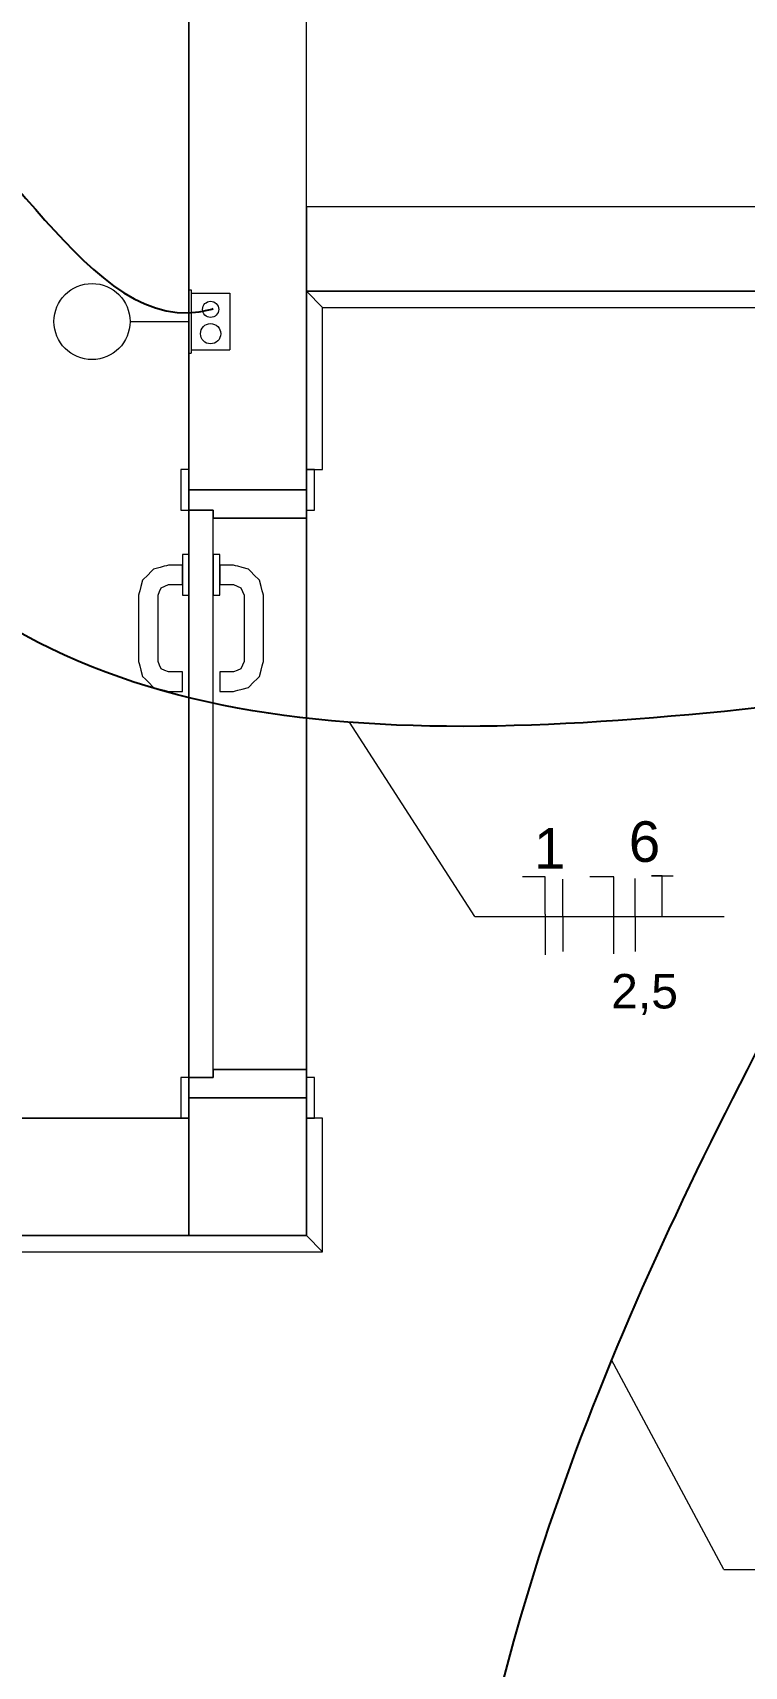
# Model space of a CAD drawing. Header units: millimetres. Extents: x 3.1 to 48, y 1.7 to 17.8.
# Drawn here: x 28.569 to 30.325, y 10.07 to 14.101 of the extents above; entities that cross this region are included whole.
import ezdxf

# ---------------------------------------------------------------- set-up
doc = ezdxf.new("R2010")
doc.units = ezdxf.units.MM
doc.layers.add('EL-Eletroduto', color=30, linetype='Continuous')
for name, color, linetype, lineweight in [('EL-Fios (Fase 1)', 2, 'Continuous', 15), ('EL-Fios (Neutro)', 154, 'Continuous', 15), ('EL-Fios (Retorno)', 10, 'Continuous', 15), ('EL-Fios (Terra)', 92, 'Continuous', 15), ('EL-Interruptor', 3, 'Continuous', 20), ('EL-Textos fios', 1, 'Continuous', 9), ('IFC-Caixa de passagem-Contorno', 44, 'Continuous', 5), ('IFC-Elemento construtivo genérico-Contorno', 253, 'Continuous', 5), ('IFC-Laje-Contorno', 253, 'Continuous', 5), ('IFC-Parede padrão-Contorno', 253, 'Continuous', 5), ('IFC-Porta-Contorno', 253, 'Continuous', 5)]:
    doc.layers.add(name, color=color, linetype=linetype, lineweight=lineweight)
doc.styles.add('Arial', font='arial.ttf')

msp = doc.modelspace()

# ---------------------------------------------------------------- linework, layer by layer
at = {"layer": 'EL-Eletroduto'}
for points in [[(27.7261, 13.5398), (28.2369, 13.9612), (29.0082, 13.418), (29.0142, 13.4198)], [(30.8529, 12.4937), (28.3387, 12.7566), (27.7261, 13.5398)], [(30.8529, 12.4937), (29.7719, 10.1904), (29.4543, 8.27)]]:
    msp.add_spline(points, degree=3, dxfattribs=at)
at = {"layer": 'EL-Fios (Fase 1)'}
for p, q in [((29.8334, 12.018), (29.7777, 12.018)), ((29.8334, 11.926), (29.8334, 12.018)), ((29.8334, 11.926), (29.8334, 11.8257))]:
    msp.add_line(p, q, dxfattribs=at)
at = {"layer": 'EL-Fios (Neutro)'}
for p, q in [((30.0028, 12.0177), (29.9432, 12.0177)), ((30.0028, 11.8283), (30.0028, 12.0177))]:
    msp.add_line(p, q, dxfattribs=at)
at = {"layer": 'EL-Fios (Retorno)'}
for p, q in [((29.66, 11.9206), (29.351, 12.3994)), ((29.8767, 11.9206), (29.8767, 12.0126)), ((30.0552, 11.9206), (30.0552, 12.0141)), ((29.66, 11.9206), (30.2746, 11.9205)), ((29.8767, 11.9206), (29.8767, 11.8335)), ((30.0552, 11.9206), (30.0552, 11.8335)), ((30.2739, 10.3091), (29.997, 10.8265)), ((30.2739, 10.3091), (31.0712, 10.3098))]:
    msp.add_line(p, q, dxfattribs=at)
at = {"layer": 'EL-Fios (Terra)'}
msp.add_lwpolyline([(30.1223, 11.9206), (30.1223, 12.0206), (30.0956, 12.0206), (30.149, 12.0206)], dxfattribs=at)
at = {"layer": 'EL-Interruptor'}
msp.add_line((28.8094, 13.388), (28.9546, 13.388), dxfattribs=at)
msp.add_circle((28.7157, 13.388), 0.0938, dxfattribs=at)
at = {"layer": 'IFC-Caixa de passagem-Contorno'}
for p, q in [((28.9546, 13.466), (28.9546, 13.31)), ((28.9546, 13.466), (28.9606, 13.466)), ((28.9606, 13.466), (28.9606, 13.31)), ((28.9606, 13.458), (29.0556, 13.458)), ((29.0556, 13.458), (29.0556, 13.318)), ((28.9546, 13.31), (28.9606, 13.31)), ((28.9606, 13.318), (29.0556, 13.318))]:
    msp.add_line(p, q, dxfattribs=at)
for centre, radius in [((29.0082, 13.418), 0.0199), ((29.0082, 13.358), 0.025)]:
    msp.add_circle(centre, radius, dxfattribs=at)
at = {"layer": 'IFC-Elemento construtivo genérico-Contorno', "lineweight": 5}
for p, q in [((29.2446, 13.463), (29.2846, 13.423)), ((32.5966, 13.463), (29.2446, 13.463)), ((29.2846, 13.423), (29.2446, 13.463)), ((29.2446, 13.463), (29.2446, 13.023)), ((29.2846, 13.423), (32.5566, 13.423)), ((29.2846, 13.023), (29.2846, 13.423)), ((29.2446, 13.023), (29.2646, 13.023)), ((29.2646, 13.023), (29.2846, 13.023)), ((29.2446, 11.423), (29.2446, 11.133)), ((29.2646, 11.423), (29.2446, 11.423)), ((29.2846, 11.423), (29.2646, 11.423)), ((29.2846, 11.093), (29.2846, 11.423)), ((28.9546, 11.133), (26.5686, 11.133)), ((29.2446, 11.133), (28.9546, 11.133)), ((29.2846, 11.093), (29.2446, 11.133)), ((29.2446, 11.133), (29.2846, 11.093)), ((26.6086, 11.093), (29.2846, 11.093))]:
    msp.add_line(p, q, dxfattribs=at)
at = {"layer": 'IFC-Laje-Contorno', "lineweight": 5}
for p, q in [((28.9546, 13.9319), (28.9546, 14.153)), ((28.9546, 13.7023), (28.9546, 13.9319)), ((28.9546, 13.1387), (28.9546, 13.7023)), ((28.9546, 12.903), (28.9546, 13.1387)), ((28.9546, 12.433), (28.9546, 12.903)), ((29.0306, 12.903), (29.0146, 12.903)), ((29.0877, 12.903), (29.0306, 12.903)), ((29.0906, 12.903), (29.0877, 12.903)), ((29.1386, 12.903), (29.0906, 12.903)), ((29.2333, 12.903), (29.1386, 12.903)), ((29.237, 12.903), (29.2333, 12.903)), ((29.2446, 12.903), (29.237, 12.903)), ((29.2446, 12.923), (29.2446, 12.903)), ((29.2446, 12.903), (29.2446, 11.713)), ((29.2446, 11.543), (29.2446, 12.903)), ((28.9546, 12.3516), (28.9546, 12.433)), ((28.9546, 12.1353), (28.9546, 12.3516)), ((28.9546, 11.9827), (28.9546, 12.1353)), ((28.9546, 11.6543), (28.9546, 11.9827)), ((29.2446, 11.713), (29.2446, 11.663)), ((28.9546, 11.543), (28.9546, 11.6543)), ((29.2446, 11.663), (29.2446, 11.543)), ((28.9546, 11.423), (28.9546, 11.543)), ((29.0146, 11.543), (29.2446, 11.543)), ((29.2446, 11.543), (29.2446, 11.523)), ((27.9727, 11.423), (28.9546, 11.423))]:
    msp.add_line(p, q, dxfattribs=at)
at = {"layer": 'IFC-Parede padrão-Contorno', "lineweight": 5}
for p, q in [((29.2446, 13.671), (29.2446, 15.779)), ((28.9546, 14.1634), (28.9546, 13.753)), ((28.9546, 13.753), (28.9546, 13.023)), ((29.2446, 13.463), (29.2446, 13.671)), ((31.4956, 13.671), (29.2446, 13.671)), ((29.2446, 13.671), (29.2446, 13.5945)), ((29.2446, 13.5945), (29.2446, 13.463)), ((29.2446, 13.423), (29.2446, 13.463)), ((29.2446, 13.463), (30.5536, 13.463)), ((29.2446, 13.1738), (29.2446, 13.423)), ((29.2446, 13.023), (29.2446, 13.1738)), ((28.9546, 13.023), (28.9546, 12.973)), ((29.2446, 12.973), (29.2446, 13.023)), ((28.9546, 12.973), (29.0146, 12.973)), ((29.0146, 12.973), (29.0265, 12.973)), ((29.0265, 12.973), (29.2086, 12.973)), ((29.2086, 12.973), (29.2446, 12.973)), ((28.9546, 11.473), (28.9546, 11.4609)), ((29.1726, 11.473), (28.9546, 11.473)), ((28.9546, 11.4609), (28.9546, 11.423)), ((29.1782, 11.473), (29.1726, 11.473)), ((29.2446, 11.473), (29.1782, 11.473)), ((29.2446, 11.423), (29.2446, 11.473)), ((28.9346, 11.423), (28.0773, 11.423)), ((28.9546, 11.423), (28.9346, 11.423)), ((28.9546, 11.423), (28.9546, 11.3163)), ((28.9546, 11.2396), (28.9546, 11.423)), ((29.2446, 11.2876), (29.2446, 11.423)), ((28.9546, 11.3163), (28.9546, 11.133)), ((29.2446, 11.133), (29.2446, 11.2876)), ((28.9546, 11.133), (28.9546, 11.2396)), ((27.4459, 11.133), (28.9546, 11.133)), ((28.9546, 11.133), (29.0612, 11.133)), ((29.0612, 11.133), (29.2446, 11.133))]:
    msp.add_line(p, q, dxfattribs=at)
at = {"layer": 'IFC-Porta-Contorno', "lineweight": 5}
for p, q in [((28.9346, 13.023), (28.9346, 12.9469)), ((28.9494, 13.023), (28.9346, 13.023)), ((28.9546, 13.023), (28.9494, 13.023)), ((28.9546, 12.973), (28.9546, 13.023)), ((29.2446, 13.023), (29.2446, 12.973)), ((29.2594, 13.023), (29.2446, 13.023)), ((29.2646, 13.023), (29.2594, 13.023)), ((29.2646, 12.9469), (29.2646, 13.023)), ((28.9346, 12.9469), (28.9346, 12.923)), ((29.0146, 12.973), (28.9546, 12.973)), ((28.9546, 12.973), (28.9546, 12.9349)), ((28.9546, 12.9469), (28.9546, 12.973)), ((28.9546, 12.923), (28.9546, 12.9469)), ((29.0265, 12.973), (29.0146, 12.973)), ((29.2446, 12.973), (29.0265, 12.973)), ((29.2446, 12.923), (29.2446, 12.973)), ((29.2446, 12.973), (29.2446, 12.9469)), ((29.2446, 12.9469), (29.2446, 12.923)), ((29.2646, 12.923), (29.2646, 12.9469)), ((28.9346, 12.923), (28.9394, 12.923)), ((28.9394, 12.923), (28.9546, 12.923)), ((28.9546, 12.9349), (28.9546, 12.923)), ((28.9546, 12.923), (29.0002, 12.923)), ((28.9546, 12.923), (28.9546, 12.903)), ((28.9687, 12.923), (28.9546, 12.923)), ((28.9546, 12.903), (28.9546, 12.813)), ((29.0146, 12.923), (28.9687, 12.923)), ((29.0002, 12.923), (29.0146, 12.923)), ((29.0146, 12.923), (29.0146, 12.9077)), ((29.0146, 12.903), (29.0146, 12.923)), ((29.0146, 12.9077), (29.0146, 12.903)), ((29.0146, 12.903), (29.1904, 12.903)), ((29.0146, 12.813), (29.0146, 12.903)), ((29.1904, 12.903), (29.2446, 12.903)), ((29.2446, 12.923), (29.2494, 12.923)), ((29.2446, 12.9194), (29.2446, 12.923)), ((29.2446, 12.903), (29.2446, 12.9194)), ((29.2494, 12.923), (29.2646, 12.923)), ((28.8676, 12.7771), (28.8608, 12.7703)), ((28.8834, 12.7813), (28.8676, 12.7771)), ((28.894, 12.7841), (28.8834, 12.7813)), ((28.8993, 12.7855), (28.894, 12.7841)), ((28.9046, 12.787), (28.8993, 12.7855)), ((28.9386, 12.787), (28.9046, 12.787)), ((28.9386, 12.813), (28.9386, 12.8113)), ((28.9546, 12.813), (28.9386, 12.813)), ((28.9386, 12.8113), (28.9386, 12.8063)), ((28.9386, 12.8063), (28.9386, 12.7983)), ((28.9386, 12.7983), (28.9386, 12.788)), ((28.9386, 12.788), (28.9386, 12.787)), ((28.9386, 12.787), (28.9386, 12.7759)), ((28.9386, 12.7862), (28.9386, 12.787)), ((28.9386, 12.7838), (28.9386, 12.7862)), ((28.9386, 12.7799), (28.9386, 12.7838)), ((28.9386, 12.775), (28.9386, 12.7799)), ((28.9386, 12.7759), (28.9386, 12.763)), ((28.9546, 12.813), (28.9546, 12.713)), ((28.9546, 12.8113), (28.9546, 12.813)), ((28.9546, 12.8063), (28.9546, 12.8113)), ((28.9546, 12.7983), (28.9546, 12.8063)), ((28.9546, 12.788), (28.9546, 12.7983)), ((28.9546, 12.7759), (28.9546, 12.788)), ((28.9546, 12.763), (28.9546, 12.7759)), ((29.0146, 12.713), (29.0146, 12.813)), ((29.0146, 12.813), (29.0146, 12.8113)), ((29.0306, 12.813), (29.0146, 12.813)), ((29.0146, 12.8113), (29.0146, 12.8063)), ((29.0146, 12.8063), (29.0146, 12.7983)), ((29.0146, 12.7983), (29.0146, 12.788)), ((29.0146, 12.788), (29.0146, 12.7759)), ((29.0146, 12.7759), (29.0146, 12.763)), ((29.0306, 12.8113), (29.0306, 12.813)), ((29.0306, 12.8063), (29.0306, 12.8113)), ((29.0306, 12.7983), (29.0306, 12.8063)), ((29.0306, 12.788), (29.0306, 12.7983)), ((29.0306, 12.787), (29.0306, 12.788)), ((29.0306, 12.7759), (29.0306, 12.787)), ((29.0306, 12.787), (29.0306, 12.7862)), ((29.0646, 12.787), (29.0306, 12.787)), ((29.0306, 12.7862), (29.0306, 12.7838)), ((29.0306, 12.7838), (29.0306, 12.7799)), ((29.0306, 12.7799), (29.0306, 12.775)), ((29.0306, 12.763), (29.0306, 12.7759)), ((29.0699, 12.7855), (29.0646, 12.787)), ((29.0752, 12.7841), (29.0699, 12.7855)), ((29.0858, 12.7813), (29.0752, 12.7841)), ((29.1016, 12.7771), (29.0858, 12.7813)), ((29.1083, 12.7703), (29.1016, 12.7771)), ((28.8405, 12.75), (28.8363, 12.7342)), ((28.854, 12.7635), (28.8405, 12.75)), ((28.8608, 12.7703), (28.854, 12.7635)), ((28.8862, 12.7314), (28.8954, 12.7352)), ((28.8954, 12.7352), (28.9046, 12.739)), ((28.9046, 12.739), (28.9386, 12.739)), ((28.9386, 12.7692), (28.9386, 12.775)), ((28.9386, 12.763), (28.9386, 12.7692)), ((28.9386, 12.763), (28.9386, 12.75)), ((28.9386, 12.7568), (28.9386, 12.763)), ((28.9386, 12.751), (28.9386, 12.7568)), ((28.9386, 12.746), (28.9386, 12.751)), ((28.9386, 12.75), (28.9386, 12.739)), ((28.9386, 12.7422), (28.9386, 12.746)), ((28.9386, 12.7398), (28.9386, 12.7422)), ((28.9386, 12.739), (28.9386, 12.7398)), ((28.9386, 12.739), (28.9386, 12.738)), ((28.9386, 12.738), (28.9386, 12.7276)), ((28.9546, 12.75), (28.9546, 12.763)), ((28.9546, 12.738), (28.9546, 12.75)), ((28.9546, 12.7276), (28.9546, 12.738)), ((29.0146, 12.763), (29.0146, 12.75)), ((29.0146, 12.75), (29.0146, 12.738)), ((29.0146, 12.738), (29.0146, 12.7276)), ((29.0306, 12.775), (29.0306, 12.7692)), ((29.0306, 12.7692), (29.0306, 12.763)), ((29.0306, 12.75), (29.0306, 12.763)), ((29.0306, 12.763), (29.0306, 12.7568)), ((29.0306, 12.7568), (29.0306, 12.751)), ((29.0306, 12.751), (29.0306, 12.746)), ((29.0306, 12.739), (29.0306, 12.75)), ((29.0306, 12.746), (29.0306, 12.7422)), ((29.0306, 12.7422), (29.0306, 12.7398)), ((29.0306, 12.7398), (29.0306, 12.739)), ((29.0306, 12.738), (29.0306, 12.739)), ((29.0306, 12.739), (29.0646, 12.739)), ((29.0306, 12.7276), (29.0306, 12.738)), ((29.0646, 12.739), (29.0738, 12.7352)), ((29.0738, 12.7352), (29.083, 12.7314)), ((29.1151, 12.7635), (29.1083, 12.7703)), ((29.1287, 12.75), (29.1151, 12.7635)), ((29.1329, 12.7342), (29.1287, 12.75)), ((28.832, 12.7183), (28.8306, 12.713)), ((28.8306, 12.713), (28.8306, 12.5494)), ((28.8334, 12.7236), (28.832, 12.7183)), ((28.8363, 12.7342), (28.8334, 12.7236)), ((28.8786, 12.713), (28.8824, 12.7222)), ((28.8786, 12.5494), (28.8786, 12.713)), ((28.8824, 12.7222), (28.8862, 12.7314)), ((28.9386, 12.7276), (28.9386, 12.7197)), ((28.9386, 12.7197), (28.9386, 12.7147)), ((28.9386, 12.7147), (28.9386, 12.713)), ((28.9386, 12.713), (28.9546, 12.713)), ((28.9546, 12.7197), (28.9546, 12.7276)), ((28.9546, 12.7147), (28.9546, 12.7197)), ((28.9546, 12.713), (28.9546, 12.7147)), ((28.9546, 12.713), (28.9546, 11.8535)), ((29.0146, 12.7276), (29.0146, 12.7197)), ((29.0146, 12.7197), (29.0146, 12.7147)), ((29.0146, 12.7147), (29.0146, 12.713)), ((29.0146, 12.5924), (29.0146, 12.713)), ((29.0146, 12.713), (29.0306, 12.713)), ((29.0306, 12.7197), (29.0306, 12.7276)), ((29.0306, 12.7147), (29.0306, 12.7197)), ((29.0306, 12.713), (29.0306, 12.7147)), ((29.083, 12.7314), (29.0868, 12.7222)), ((29.0868, 12.7222), (29.0906, 12.713)), ((29.0906, 12.713), (29.0906, 12.5494)), ((29.1357, 12.7236), (29.1329, 12.7342)), ((29.1372, 12.7183), (29.1357, 12.7236)), ((29.1386, 12.713), (29.1372, 12.7183)), ((29.1386, 12.5494), (29.1386, 12.713)), ((29.0146, 11.543), (29.0146, 12.5924)), ((28.8306, 12.5494), (28.832, 12.5441)), ((28.832, 12.5441), (28.8334, 12.5388)), ((28.8334, 12.5388), (28.8363, 12.5281)), ((28.8824, 12.5402), (28.8786, 12.5494)), ((28.8862, 12.531), (28.8824, 12.5402)), ((29.0868, 12.5402), (29.083, 12.531)), ((29.0906, 12.5494), (29.0868, 12.5402)), ((29.1329, 12.5281), (29.1357, 12.5388)), ((29.1357, 12.5388), (29.1372, 12.5441)), ((29.1372, 12.5441), (29.1386, 12.5494)), ((28.8363, 12.5281), (28.8405, 12.5124)), ((28.8405, 12.5124), (28.8473, 12.5056)), ((28.8473, 12.5056), (28.854, 12.4988)), ((28.854, 12.4988), (28.8676, 12.4853)), ((28.8954, 12.5272), (28.8862, 12.531)), ((28.9046, 12.5234), (28.8954, 12.5272)), ((28.9386, 12.5234), (28.9046, 12.5234)), ((28.9386, 12.5226), (28.9386, 12.5234)), ((28.9386, 12.5202), (28.9386, 12.5226)), ((28.9386, 12.5163), (28.9386, 12.5202)), ((28.9386, 12.5114), (28.9386, 12.5163)), ((28.9386, 12.5056), (28.9386, 12.5114)), ((28.9386, 12.4994), (28.9386, 12.5056)), ((28.9386, 12.4932), (28.9386, 12.4994)), ((29.0306, 12.5234), (29.0306, 12.5226)), ((29.0646, 12.5234), (29.0306, 12.5234)), ((29.0306, 12.5226), (29.0306, 12.5202)), ((29.0306, 12.5202), (29.0306, 12.5163)), ((29.0306, 12.5163), (29.0306, 12.5114)), ((29.0306, 12.5114), (29.0306, 12.5056)), ((29.0306, 12.5056), (29.0306, 12.4994)), ((29.0306, 12.4994), (29.0306, 12.4932)), ((29.0738, 12.5272), (29.0646, 12.5234)), ((29.083, 12.531), (29.0738, 12.5272)), ((29.1016, 12.4853), (29.1151, 12.4988)), ((29.1151, 12.4988), (29.1219, 12.5056)), ((29.1219, 12.5056), (29.1287, 12.5124)), ((29.1287, 12.5124), (29.1329, 12.5281)), ((28.8676, 12.4853), (28.8834, 12.4811)), ((28.8834, 12.4811), (28.894, 12.4782)), ((28.894, 12.4782), (28.8993, 12.4768)), ((28.8993, 12.4768), (28.9046, 12.4754)), ((28.9046, 12.4754), (28.9386, 12.4754)), ((28.9386, 12.4874), (28.9386, 12.4932)), ((28.9386, 12.4824), (28.9386, 12.4874)), ((28.9386, 12.4786), (28.9386, 12.4824)), ((28.9386, 12.4762), (28.9386, 12.4786)), ((28.9386, 12.4754), (28.9386, 12.4762)), ((29.0306, 12.4932), (29.0306, 12.4874)), ((29.0306, 12.4874), (29.0306, 12.4824)), ((29.0306, 12.4824), (29.0306, 12.4786)), ((29.0306, 12.4786), (29.0306, 12.4762)), ((29.0306, 12.4762), (29.0306, 12.4754)), ((29.0306, 12.4754), (29.0646, 12.4754)), ((29.0646, 12.4754), (29.0699, 12.4768)), ((29.0699, 12.4768), (29.0752, 12.4782)), ((29.0752, 12.4782), (29.0858, 12.4811)), ((29.0858, 12.4811), (29.1016, 12.4853)), ((28.9546, 11.8535), (28.9546, 11.543)), ((28.9546, 11.543), (28.9546, 11.523)), ((29.0146, 11.543), (29.0146, 11.5383)), ((29.0687, 11.543), (29.0146, 11.543)), ((29.0146, 11.523), (29.0146, 11.543)), ((29.0146, 11.5383), (29.0146, 11.523)), ((29.2446, 11.543), (29.0687, 11.543)), ((29.2446, 11.5265), (29.2446, 11.543)), ((29.2446, 11.523), (29.2446, 11.5265)), ((28.9346, 11.523), (28.9346, 11.4991)), ((28.9498, 11.523), (28.9346, 11.523)), ((28.9346, 11.4991), (28.9346, 11.423)), ((28.9546, 11.523), (28.9498, 11.523)), ((28.9546, 11.4991), (28.9546, 11.523)), ((28.9546, 11.523), (28.9546, 11.511)), ((28.9689, 11.523), (28.9546, 11.523)), ((28.9546, 11.523), (29.0004, 11.523)), ((28.9546, 11.511), (28.9546, 11.473)), ((28.9546, 11.473), (28.9546, 11.4991)), ((29.0146, 11.523), (28.9689, 11.523)), ((29.0004, 11.523), (29.0146, 11.523)), ((29.2446, 11.473), (29.2446, 11.523)), ((29.2446, 11.523), (29.2446, 11.4991)), ((29.2598, 11.523), (29.2446, 11.523)), ((29.2446, 11.4991), (29.2446, 11.473)), ((29.2646, 11.523), (29.2598, 11.523)), ((29.2646, 11.4991), (29.2646, 11.523)), ((29.2646, 11.423), (29.2646, 11.4991)), ((28.9546, 11.473), (29.0146, 11.473)), ((28.9546, 11.423), (28.9546, 11.473)), ((29.0146, 11.473), (29.1726, 11.473)), ((29.1726, 11.473), (29.2446, 11.473)), ((29.2446, 11.473), (29.2446, 11.423)), ((28.9346, 11.423), (28.9397, 11.423)), ((28.9397, 11.423), (28.9546, 11.423)), ((29.2446, 11.423), (29.2497, 11.423)), ((29.2497, 11.423), (29.2646, 11.423))]:
    msp.add_line(p, q, dxfattribs=at)

# ---------------------------------------------------------------- texts
at = {"layer": 'EL-Textos fios', "attachment_point": 8, "line_spacing_factor": 0.6, "style": 'Arial'}
for s, insert, char_height, width in [('1', (29.8444, 12.0383), 0.1, 0.155335), ('6', (30.0785, 12.0536), 0.1, 0.155335), ('2,5', (30.0785, 11.6776), 0.085, 0.132035)]:
    msp.add_mtext(s, dxfattribs=dict(at, insert=insert, char_height=char_height, width=width))

doc.saveas('drawing.dxf')
